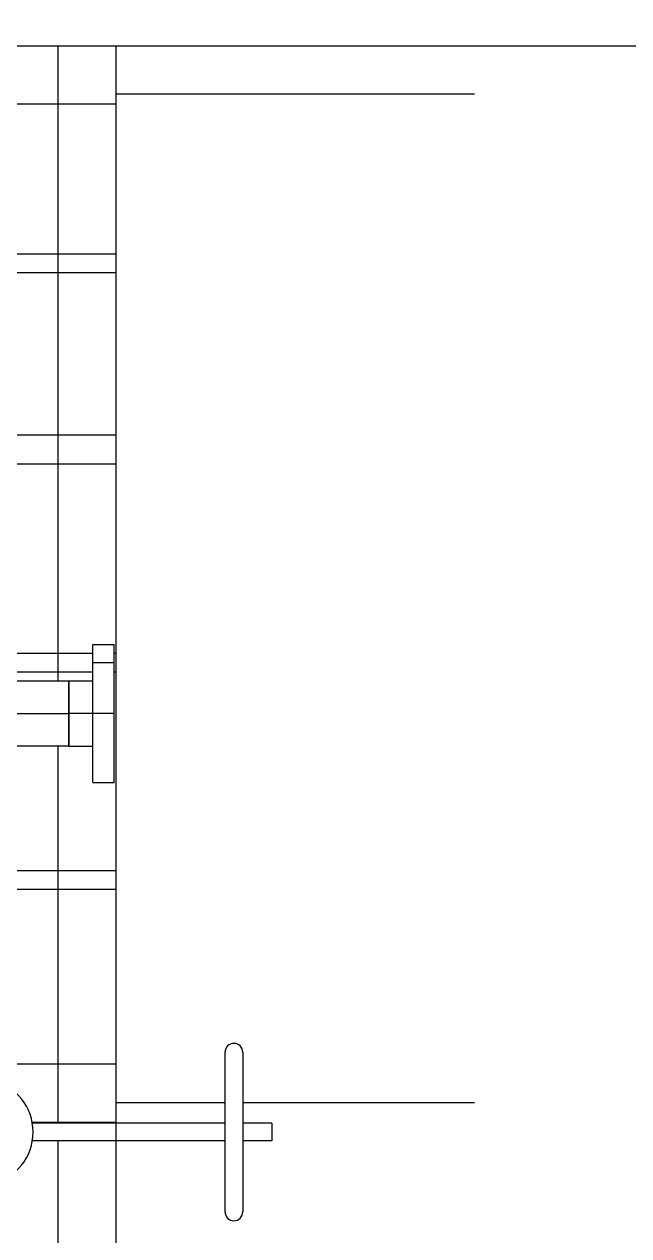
# Model space of a CAD drawing. Header units: inches. Extents: x 295136 to 296247, y 2627183 to 2627409.
# Drawn here: x 295229.766 to 295231.326, y 2627288.665 to 2627291.788 of the extents above; entities that cross this region are included whole.
import ezdxf

# ---------------------------------------------------------------- set-up
doc = ezdxf.new("R2010")
doc.units = ezdxf.units.IN
doc.header["$MEASUREMENT"] = 0
doc.layers.add('EQUIPMENT LAYOUT-EMBED 1_DWG$0$DwgTemplate', color=7, linetype='Continuous')
doc.layers.add('Layout', color=6, linetype='Continuous')

# ---------------------------------------------------------------- blocks, each defined once
blk = doc.blocks.new('A$C55974CAD')
at = {"layer": 'EQUIPMENT LAYOUT-EMBED 1_DWG$0$DwgTemplate', "color": 7, "lineweight": 25}
for p, q in [((61, 22.4), (61, 0)), ((59.1945, 18.4214), (59.1945, 18.65)), ((59.2786, 18.65), (59.2786, 18.4214)), ((59.3628, 18.65), (59.3628, 18.4214)), ((58.1771, 18.0185), (58.1771, 18.5154)), ((58.2229, 18.0185), (58.2229, 18.5154)), ((59.3628, 18.4214), (59.1945, 18.4214)), ((59.1945, 18.4214), (59.2786, 18.4214)), ((59.1945, 18.4214), (59.1945, 18.3596)), ((59.2786, 18.4214), (59.2786, 18.4214)), ((59.2786, 18.4214), (59.2786, 18.4214)), ((59.2786, 18.304), (59.2786, 18.4214)), ((59.2786, 18.4214), (59.3628, 18.4214)), ((59.3628, 18.4214), (59.3628, 18.3596)), ((59.1008, 18.3596), (59.2786, 18.3596)), ((59.1008, 18.3596), (59.1008, 18.304)), ((59.2786, 18.3596), (59.4564, 18.3596)), ((59.4564, 18.3596), (59.4564, 18.304)), ((59.1008, 18.304), (59.2786, 18.304)), ((59.2786, 18.304), (59.4564, 18.304)), ((57.9943, 18.0185), (58.4057, 18.0185)), ((58.4057, 17.9727), (57.9943, 17.9727)), ((58.1771, 17.8975), (58.1771, 17.9727)), ((58.2229, 17.8975), (58.2229, 17.9727)), ((58.2229, 17.8975), (58.1771, 17.8975))]:
    blk.add_line(p, q, dxfattribs=at)
at = {"layer": 'EQUIPMENT LAYOUT-EMBED 1_DWG$0$DwgTemplate', "color": 1, "lineweight": 25}
for p, q in [((60.85, 19.5), (60.85, 18.3)), ((61, 19.5), (61, 18.3)), ((60.416, 19.1706), (60.416, 18.3)), ((60.464, 19.1706), (60.464, 18.3)), ((59.9225, 19.05), (59.9225, 18.3)), ((59.9975, 19.05), (59.9975, 18.3)), ((58.375, 18.3), (58.375, 18.5658)), ((58.826, 18.5658), (58.826, 18.3)), ((58.874, 18.5658), (58.874, 18.3)), ((59.386, 18.5658), (59.386, 18.3596)), ((59.434, 18.5661), (59.434, 18.3596)), ((58.225, 18.3), (58.225, 18.5158)), ((58.1771, 18.45), (56.967, 18.45)), ((59.1945, 18.45), (58.2229, 18.45)), ((61, 18.45), (59.3628, 18.45)), ((61, 18.45), (61, 18.3)), ((59.386, 18.304), (59.386, 18.3)), ((59.434, 18.304), (59.434, 18.3)), ((58.1771, 18.3), (56.967, 18.3)), ((61, 18.3), (58.2229, 18.3)), ((58.375, 18.3), (58.225, 18.3)), ((58.874, 18.3), (58.826, 18.3)), ((59.434, 18.3), (59.386, 18.3)), ((59.9975, 18.3), (59.9225, 18.3)), ((60.464, 18.3), (60.416, 18.3)), ((61, 18.3), (60.85, 18.3))]:
    blk.add_line(p, q, dxfattribs=at)
at = {"layer": 'EQUIPMENT LAYOUT-EMBED 1_DWG$0$DwgTemplate', "color": 54, "lineweight": 25}
for p, q in [((61, 18.375), (61, 18.375)), ((58.275, 18.0185), (58.275, 18.3)), ((60.875, 17.375), (60.875, 18.3)), ((58.275, 17.375), (58.275, 17.9727))]:
    blk.add_line(p, q, dxfattribs=at)
at = {"layer": 'EQUIPMENT LAYOUT-EMBED 1_DWG$0$DwgTemplate', "color": 9, "lineweight": 25}
for p, q in [((59.41, 18.3596), (59.41, 18.304)), ((58.2229, 18.3), (58.1771, 18.3))]:
    blk.add_line(p, q, dxfattribs=at)
at = {"layer": 'EQUIPMENT LAYOUT-EMBED 1_DWG$0$DwgTemplate', "color": 7, "lineweight": 25}
for centre, radius, start, end in [((58.2, 18.65), 0.1365, 114.7465, 270), ((58.2, 18.65), 0.1365, 270, 65.2535), ((57.9943, 17.9956), 0.0229, 90, 270), ((58.4057, 17.9956), 0.0229, 270, 90)]:
    blk.add_arc(centre, radius, start, end, dxfattribs=at)

msp = doc.modelspace()

# ---------------------------------------------------------------- linework, layer by layer
at = {"layer": 'Layout', "lineweight": -3}
msp.add_arc((295232.9027, 2627290.4075), 12, 86.22389, 180, dxfattribs=at)

# ---------------------------------------------------------------- block references
at = {"layer": 'Layout', "rotation": 90}
msp.add_blockref('A$C55974CAD', (295248.3027, 2627230.7321), dxfattribs=at)

doc.saveas('drawing.dxf')
